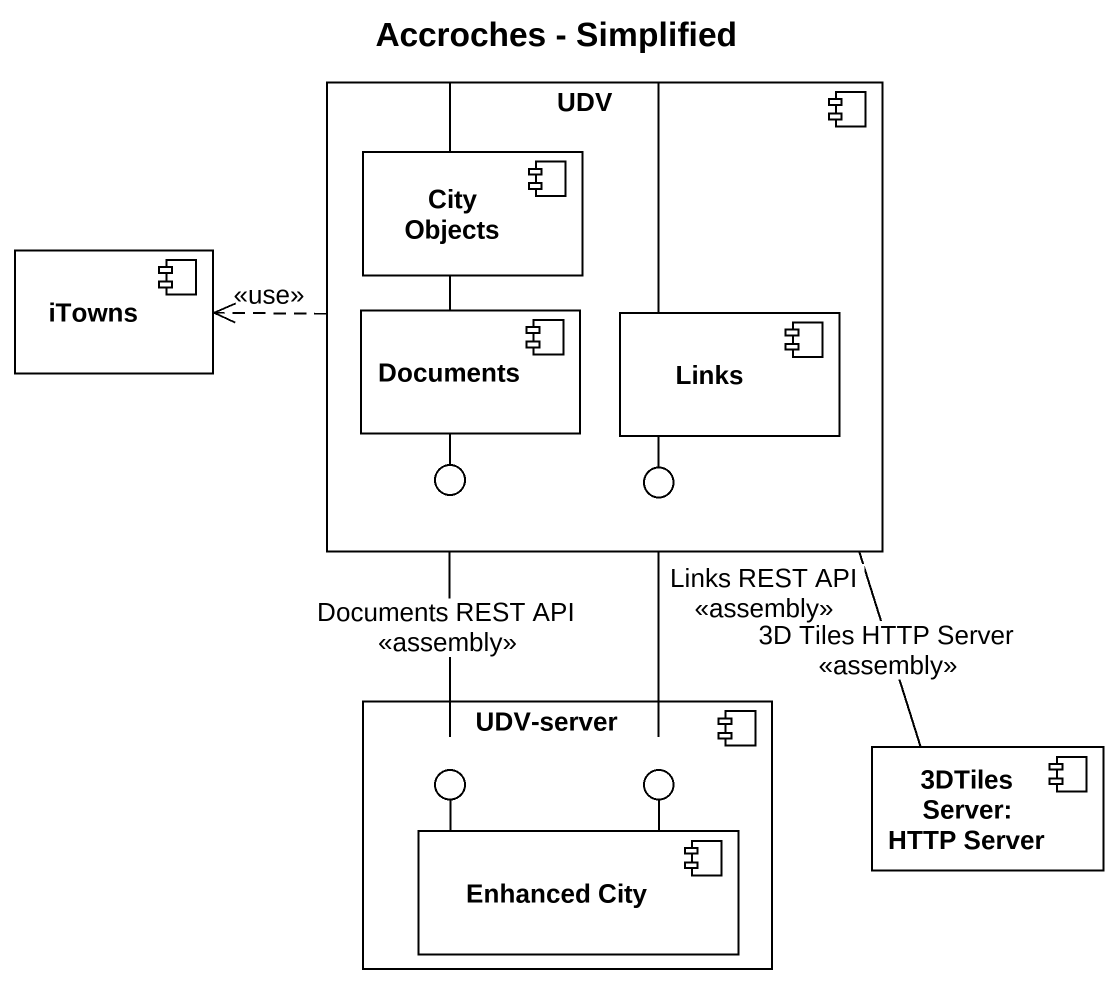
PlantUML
@startuml
title Accroches - Simplified
component UDV #FFFFFF {
  component "City Objects" as City_Objects #FFFFFF
  component Documents #FFFFFF
  component Links #FFFFFF
}
component iTowns #FFFFFF
() " " as lollipop1
() " " as lollipop2
component "UDV-server" as UDV_server #FFFFFF {
  component "Enhanced City" as Enhanced_City #FFFFFF
}
() " " as lollipop3 #FFFFFF
() " " as lollipop4 #FFFFFF
component "3DTilesServer:HTTP Server" as c3DTilesServer_HTTP_Server #FFFFFF
Documents -- lollipop1
Links -- lollipop2
Enhanced_City -up- lollipop3
Enhanced_City -up- lollipop4
UDV .left.> iTowns : <<use>>
UDV -- UDV_server : Documents REST API\n<<assembly>>
UDV -- UDV_server : Links REST API\n<<assembly>>
UDV -- c3DTilesServer_HTTP_Server : 3D Tiles HTTP Server\n<<assembly>>
lollipop1 -up- UDV
lollipop2 -up- UDV
lollipop3 -right- UDV_server
lollipop4 -left- UDV_server
@enduml
